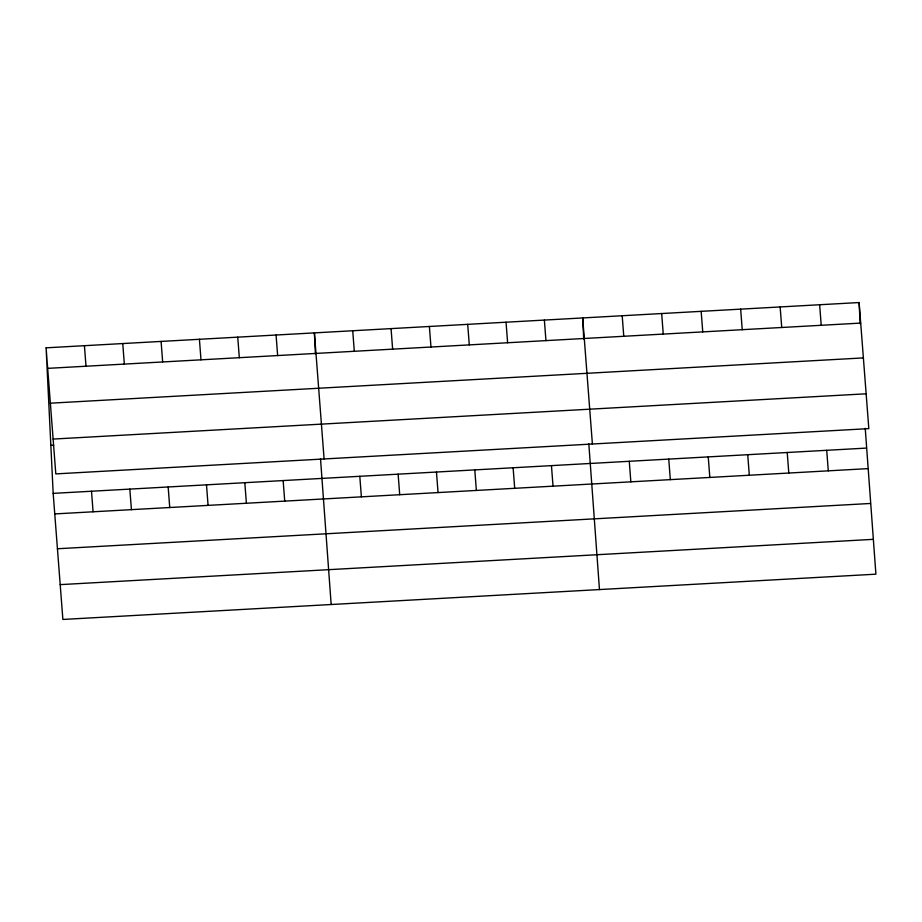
<?xml version="1.0" encoding="UTF-8"?>
<svg xmlns="http://www.w3.org/2000/svg" width="922" height="922" viewBox="0 0 922 922"><rect width="100%" height="100%" fill="white"/><g stroke="black" fill="none" stroke-linecap="round" stroke-linejoin="round"><path stroke-width="1.38" d="M46.1 347.825L859.12 302.543L868.824 428.626L55.804 473.896L46.1 347.825L53.176 493.374L62.88 619.457L875.9 574.176L865.239 428.327M47.679 368.362L860.699 323.092M50.364 403.191L863.384 357.909M53.119 439.068L866.138 393.798M50.837 445.349L53.683 445.188M53.176 493.374L866.196 448.104M54.755 513.923L867.775 468.641M57.441 548.751L870.46 503.47M60.195 584.629L873.215 539.347M819.635 304.744L821.214 325.293M826.711 450.305L828.29 470.842M780.139 306.945L781.729 327.483M787.215 452.495L788.806 473.044M740.654 309.147L742.233 329.684M747.73 454.696L749.309 475.245M701.158 311.336L702.748 331.885M708.246 456.897L709.825 477.446M661.673 313.538L663.252 334.087M668.75 459.098L670.329 479.636M622.189 315.739L623.768 336.288M629.265 461.3L630.844 481.837M592.397 444.012L582.692 317.94L583.73 339.135M599.473 589.573L588.812 443.713M544.372 320.072L545.951 340.621M551.448 465.633L553.027 486.171M506.04 322.204L507.619 342.753M513.116 467.765L514.695 488.303M467.708 324.348L469.286 344.886M474.784 469.897L476.363 490.446M429.387 326.48L430.966 347.018M436.463 472.029L438.042 492.579M391.055 328.612L392.634 349.15M398.131 474.173L399.71 494.711M352.723 330.744L354.302 351.294M359.799 476.305L361.378 496.843M324.095 458.96L314.402 332.877L315.428 354.071M331.171 604.509L320.51 458.66M276.07 335.02L277.649 355.558M283.146 480.569L284.725 501.119M237.738 337.152L239.317 357.69M244.814 482.702L246.393 503.251M199.417 339.284L200.996 359.834M206.493 484.845L208.072 505.383M161.085 341.417L162.664 361.966M168.161 486.977L169.74 507.515M122.753 343.549L124.332 364.098M129.829 489.109L131.42 509.659M84.432 345.692L86.011 366.23M91.509 491.242L93.087 511.791M859.12 302.543L860.157 323.737"/></g></svg>
